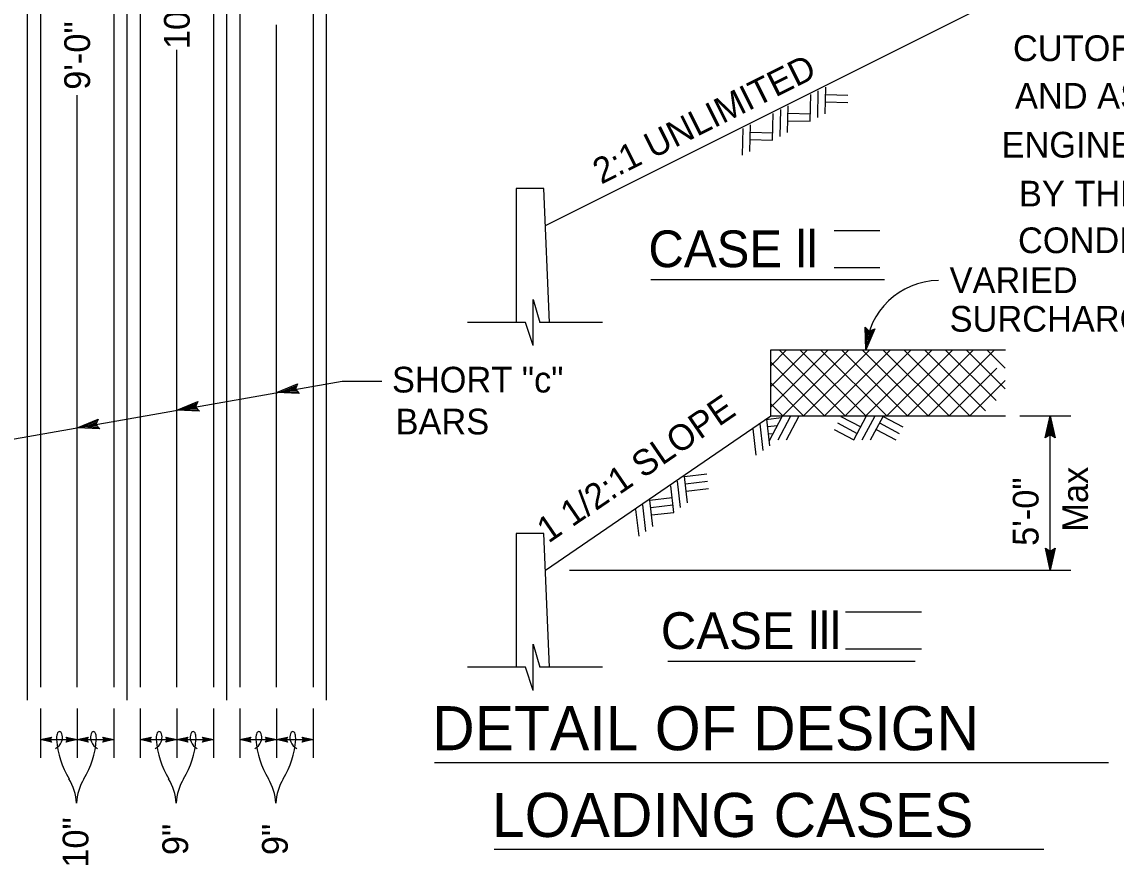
# Model space of a CAD drawing. Extents: x -894 to 866, y -476 to 714.
# Drawn here: x -385.9 to -88, y 91.3 to 320.9 of the extents above; entities that cross this region are included whole.
import ezdxf

# ---------------------------------------------------------------- set-up
doc = ezdxf.new("R2010")
doc.units = 0
for name, color, linetype in [('56 Stage 3 Anno', 7, 'Continuous'), ('57 Undefined', 7, 'Continuous'), ('60 Nongeo Data', 7, 'Continuous')]:
    doc.layers.add(name, color=color, linetype=linetype)

msp = doc.modelspace()

# ---------------------------------------------------------------- linework, layer by layer
at = {"layer": '56 Stage 3 Anno'}
for p, q in [((-156.15, 231.64), (-156.36, 237.78)), ((-156.36, 237.78), (-156.36, 237.78)), ((-156.36, 237.78), (-155.2, 236.75)), ((-153.74, 237.3), (-156.15, 231.64)), ((-155.9, 233.01), (-156.05, 237.49)), ((-154.13, 237.15), (-155.9, 233)), ((-155.64, 234.36), (-155.74, 237.25)), ((-154.52, 236.98), (-155.64, 234.36)), ((-155.39, 235.72), (-155.43, 236.95)), ((-154.9, 236.87), (-155.39, 235.72)), ((-155.2, 236.75), (-153.74, 237.3)), ((-153.74, 237.3), (-153.74, 237.3)), ((-156.15, 231.64), (-156.15, 231.64)), ((-642.24, 162.44), (-298.7, 223.14)), ((-316.58, 219.98), (-310.9, 222.33)), ((-315.21, 220.22), (-311.07, 221.94)), ((-313.86, 220.46), (-311.19, 221.56)), ((-311.01, 220.33), (-313.86, 220.46)), ((-312.5, 220.7), (-311.36, 221.17)), ((-311.24, 220.64), (-312.5, 220.7)), ((-310.9, 222.33), (-311.46, 220.88)), ((-311.46, 220.88), (-310.44, 219.7)), ((-310.9, 222.33), (-310.9, 222.33)), ((-298.7, 223.14), (-287.93, 223.14)), ((-343.71, 215.18), (-338.04, 217.54)), ((-338.04, 217.54), (-338.6, 216.09)), ((-338.04, 217.53), (-338.04, 217.53)), ((-310.44, 219.7), (-316.58, 219.98)), ((-316.58, 219.98), (-316.58, 219.98)), ((-310.72, 220.02), (-315.22, 220.22)), ((-310.44, 219.7), (-310.44, 219.7)), ((-337.58, 214.91), (-343.71, 215.18)), ((-343.71, 215.18), (-343.71, 215.18)), ((-337.85, 215.22), (-342.36, 215.42)), ((-342.35, 215.43), (-338.21, 217.14)), ((-341, 215.66), (-338.33, 216.77)), ((-338.15, 215.53), (-341, 215.66)), ((-339.64, 215.9), (-338.49, 216.37)), ((-338.38, 215.84), (-339.64, 215.9)), ((-338.6, 216.09), (-337.58, 214.91)), ((-337.58, 214.91), (-337.58, 214.91)), ((-370.85, 210.39), (-365.18, 212.74)), ((-369.48, 210.63), (-365.35, 212.35)), ((-368.13, 210.87), (-365.46, 211.97)), ((-366.78, 211.11), (-365.63, 211.58)), ((-365.18, 212.74), (-365.74, 211.29)), ((-365.18, 212.74), (-365.18, 212.74)), ((-114.19, 213.64), (-100.37, 213.64)), ((-107.28, 207.64), (-105.94, 213.64)), ((-106.93, 207.86), (-105.94, 212.26)), ((-105.94, 171.64), (-105.94, 213.64)), ((-105.94, 213.64), (-105.94, 213.64)), ((-105.94, 213.64), (-104.61, 207.64)), ((-105.94, 212.25), (-104.97, 207.88)), ((-364.72, 210.11), (-370.85, 210.39)), ((-370.85, 210.39), (-370.85, 210.39)), ((-364.99, 210.43), (-369.49, 210.63)), ((-365.28, 210.74), (-368.13, 210.87)), ((-365.52, 211.05), (-366.78, 211.11)), ((-365.74, 211.29), (-364.72, 210.11)), ((-364.72, 210.11), (-364.72, 210.11)), ((-106.57, 208.09), (-105.94, 210.88)), ((-106.22, 208.27), (-105.95, 209.5)), ((-105.95, 209.5), (-105.68, 208.29)), ((-105.94, 210.88), (-105.32, 208.06)), ((-105.94, 208.44), (-107.28, 207.64)), ((-107.28, 207.64), (-107.28, 207.64)), ((-104.61, 207.64), (-105.94, 208.44)), ((-104.61, 207.64), (-104.61, 207.64)), ((-105.94, 171.64), (-107.27, 177.64)), ((-107.27, 177.64), (-107.27, 177.64)), ((-107.27, 177.64), (-105.94, 176.84)), ((-105.95, 173.04), (-106.91, 177.41)), ((-105.94, 174.41), (-106.57, 177.23)), ((-105.94, 175.79), (-106.21, 177)), ((-105.94, 176.84), (-104.6, 177.64)), ((-104.6, 177.64), (-105.94, 171.64)), ((-104.96, 177.43), (-105.94, 173.02)), ((-105.32, 177.19), (-105.94, 174.41)), ((-105.66, 177.02), (-105.94, 175.79)), ((-104.6, 177.64), (-104.6, 177.64)), ((-236.83, 171.64), (-100.37, 171.64)), ((-105.94, 171.64), (-105.94, 171.64)), ((-380.82, 133.94), (-380.82, 120.56)), ((-370.85, 133.94), (-370.85, 120.56)), ((-360.88, 133.94), (-360.88, 120.56)), ((-353.68, 133.94), (-353.68, 120.56)), ((-343.71, 133.94), (-343.71, 120.56)), ((-333.75, 133.94), (-333.75, 120.56)), ((-326.55, 133.94), (-326.55, 120.56)), ((-316.58, 133.94), (-316.58, 120.56)), ((-306.61, 133.94), (-306.61, 120.56)), ((-380.82, 125.51), (-377.83, 126.18)), ((-380.82, 125.51), (-370.85, 125.51)), ((-377.83, 124.84), (-380.82, 125.51)), ((-380.82, 125.51), (-380.82, 125.51)), ((-380.13, 125.51), (-377.94, 126)), ((-377.93, 125.02), (-380.13, 125.51)), ((-379.44, 125.51), (-378.03, 125.82)), ((-378.05, 125.2), (-379.44, 125.51)), ((-378.75, 125.51), (-378.15, 125.65)), ((-378.14, 125.37), (-378.75, 125.51)), ((-377.83, 126.18), (-378.22, 125.51)), ((-378.22, 125.51), (-377.83, 124.84)), ((-377.83, 126.18), (-377.83, 126.18)), ((-373.45, 125.51), (-373.85, 126.18)), ((-373.85, 126.18), (-373.85, 126.18)), ((-373.85, 126.18), (-370.85, 125.51)), ((-370.85, 125.51), (-373.85, 124.85)), ((-373.85, 124.85), (-373.45, 125.51)), ((-373.74, 126), (-371.54, 125.51)), ((-371.55, 125.51), (-373.73, 125.03)), ((-372.23, 125.51), (-373.64, 125.2)), ((-373.62, 125.83), (-372.23, 125.51)), ((-373.54, 125.65), (-372.92, 125.51)), ((-372.92, 125.51), (-373.53, 125.38)), ((-370.85, 125.51), (-367.86, 126.18)), ((-370.85, 125.51), (-360.88, 125.51)), ((-370.85, 125.51), (-370.85, 125.51)), ((-367.86, 124.84), (-370.85, 125.51)), ((-370.85, 125.51), (-370.85, 125.51)), ((-370.16, 125.51), (-367.97, 126)), ((-367.96, 125.02), (-370.16, 125.51)), ((-369.47, 125.51), (-368.06, 125.82)), ((-368.08, 125.2), (-369.47, 125.51)), ((-368.78, 125.51), (-368.18, 125.65)), ((-368.17, 125.37), (-368.78, 125.51)), ((-367.86, 126.18), (-368.26, 125.51)), ((-368.26, 125.51), (-367.86, 124.84)), ((-367.86, 126.18), (-367.86, 126.18)), ((-363.48, 125.51), (-363.88, 126.18)), ((-363.88, 126.18), (-363.88, 126.18)), ((-363.88, 126.18), (-360.88, 125.51)), ((-360.88, 125.51), (-363.88, 124.85)), ((-363.88, 124.85), (-363.48, 125.51)), ((-363.77, 126), (-361.57, 125.51)), ((-361.58, 125.51), (-363.76, 125.03)), ((-362.26, 125.51), (-363.67, 125.2)), ((-363.66, 125.83), (-362.26, 125.51)), ((-363.57, 125.65), (-362.95, 125.51)), ((-362.95, 125.51), (-363.56, 125.38)), ((-360.88, 125.51), (-360.88, 125.51)), ((-353.68, 125.51), (-350.69, 126.18)), ((-353.68, 125.51), (-343.71, 125.51)), ((-350.69, 124.84), (-353.68, 125.51)), ((-353.68, 125.51), (-353.68, 125.51)), ((-352.99, 125.51), (-350.8, 126)), ((-350.79, 125.02), (-352.99, 125.51)), ((-352.3, 125.51), (-350.89, 125.82)), ((-350.91, 125.2), (-352.3, 125.51)), ((-351.61, 125.51), (-351.01, 125.65)), ((-351, 125.37), (-351.61, 125.51)), ((-350.69, 126.18), (-351.09, 125.51)), ((-351.09, 125.51), (-350.69, 124.84)), ((-350.69, 126.18), (-350.69, 126.18)), ((-346.31, 125.51), (-346.71, 126.18)), ((-346.71, 126.18), (-346.71, 126.18)), ((-346.71, 126.18), (-343.71, 125.51)), ((-343.71, 125.51), (-346.71, 124.85)), ((-346.71, 124.85), (-346.31, 125.51)), ((-346.6, 126), (-344.4, 125.51)), ((-344.41, 125.51), (-346.59, 125.03)), ((-345.09, 125.51), (-346.51, 125.2)), ((-346.49, 125.83), (-345.09, 125.51)), ((-346.4, 125.65), (-345.78, 125.51)), ((-345.78, 125.51), (-346.39, 125.38)), ((-343.71, 125.51), (-340.72, 126.18)), ((-343.71, 125.51), (-333.75, 125.51)), ((-343.71, 125.51), (-343.71, 125.51)), ((-340.72, 124.84), (-343.71, 125.51)), ((-343.71, 125.51), (-343.71, 125.51)), ((-340.83, 125.02), (-343.03, 125.51)), ((-343.02, 125.51), (-340.83, 126)), ((-342.33, 125.51), (-340.92, 125.82)), ((-340.94, 125.2), (-342.33, 125.51)), ((-341.64, 125.51), (-341.04, 125.65)), ((-341.03, 125.37), (-341.64, 125.51)), ((-340.72, 126.18), (-341.12, 125.51)), ((-341.12, 125.51), (-340.72, 124.84)), ((-340.72, 126.18), (-340.72, 126.18)), ((-336.34, 125.51), (-336.74, 126.18)), ((-336.74, 126.18), (-336.74, 126.18)), ((-336.74, 126.18), (-333.75, 125.51)), ((-333.75, 125.51), (-336.74, 124.85)), ((-336.74, 124.85), (-336.34, 125.51)), ((-336.63, 126), (-334.43, 125.51)), ((-334.44, 125.51), (-336.63, 125.03)), ((-335.13, 125.51), (-336.54, 125.2)), ((-336.52, 125.83), (-335.13, 125.51)), ((-336.43, 125.65), (-335.82, 125.51)), ((-335.82, 125.51), (-336.42, 125.38)), ((-333.75, 125.51), (-333.75, 125.51)), ((-326.55, 125.51), (-323.55, 126.18)), ((-326.55, 125.51), (-316.58, 125.51)), ((-323.55, 124.84), (-326.55, 125.51)), ((-326.55, 125.51), (-326.55, 125.51)), ((-323.66, 125.02), (-325.86, 125.51)), ((-325.85, 125.51), (-323.67, 126)), ((-325.17, 125.51), (-323.75, 125.82)), ((-323.77, 125.2), (-325.17, 125.51)), ((-324.48, 125.51), (-323.87, 125.65)), ((-323.86, 125.37), (-324.48, 125.51)), ((-323.55, 126.18), (-323.95, 125.51)), ((-323.95, 125.51), (-323.55, 124.84)), ((-323.55, 126.18), (-323.55, 126.18)), ((-319.17, 125.51), (-319.57, 126.18)), ((-319.57, 126.18), (-319.57, 126.18)), ((-319.57, 126.18), (-316.58, 125.51)), ((-316.58, 125.51), (-319.57, 124.85)), ((-319.57, 124.85), (-319.17, 125.51)), ((-319.47, 126), (-317.27, 125.51)), ((-317.27, 125.51), (-319.46, 125.03)), ((-317.96, 125.51), (-319.37, 125.2)), ((-319.35, 125.83), (-317.96, 125.51)), ((-319.26, 125.65), (-318.65, 125.51)), ((-318.65, 125.51), (-319.25, 125.38)), ((-316.58, 125.51), (-313.58, 126.18)), ((-316.58, 125.51), (-306.61, 125.51)), ((-316.58, 125.51), (-316.58, 125.51)), ((-313.58, 124.84), (-316.58, 125.51)), ((-316.58, 125.51), (-316.58, 125.51)), ((-313.69, 125.02), (-315.89, 125.51)), ((-315.88, 125.51), (-313.7, 126)), ((-315.2, 125.51), (-313.79, 125.82)), ((-313.8, 125.2), (-315.2, 125.51)), ((-314.51, 125.51), (-313.9, 125.65)), ((-313.89, 125.37), (-314.51, 125.51)), ((-313.58, 126.18), (-313.98, 125.51)), ((-313.98, 125.51), (-313.58, 124.84)), ((-313.58, 126.18), (-313.58, 126.18)), ((-309.2, 125.51), (-309.6, 126.18)), ((-309.6, 126.18), (-309.6, 126.18)), ((-309.6, 126.18), (-306.61, 125.51)), ((-306.61, 125.51), (-309.6, 124.85)), ((-309.6, 124.85), (-309.2, 125.51)), ((-309.5, 126), (-307.3, 125.51)), ((-307.3, 125.51), (-309.49, 125.03)), ((-307.99, 125.51), (-309.4, 125.2)), ((-309.38, 125.83), (-307.99, 125.51)), ((-309.29, 125.65), (-308.68, 125.51)), ((-308.68, 125.51), (-309.28, 125.38)), ((-306.61, 125.51), (-306.61, 125.51)), ((-377.83, 124.84), (-377.83, 124.84)), ((-373.85, 124.85), (-373.85, 124.85)), ((-367.86, 124.84), (-367.86, 124.84)), ((-363.88, 124.85), (-363.88, 124.85)), ((-350.69, 124.84), (-350.69, 124.84)), ((-346.71, 124.85), (-346.71, 124.85)), ((-340.72, 124.84), (-340.72, 124.84)), ((-336.74, 124.85), (-336.74, 124.85)), ((-323.55, 124.84), (-323.55, 124.84)), ((-319.57, 124.85), (-319.57, 124.85)), ((-313.58, 124.84), (-313.58, 124.84)), ((-309.6, 124.85), (-309.6, 124.85))]:
    msp.add_line(p, q, dxfattribs=at)
for centre, radius, start, end in [((-136.18, 230.48), 20.01, 90.6374, 176.6671), ((-353.13, 126.99), 23.37, 183.6764, 211.3839), ((-388.97, 126.99), 23.37, 328.6162, 356.3236), ((-325.99, 126.99), 23.37, 183.6764, 211.3839), ((-361.83, 126.99), 23.37, 328.6162, 356.3236), ((-298.86, 126.99), 23.37, 183.6764, 211.3839), ((-334.69, 126.99), 23.37, 328.6162, 356.3236), ((-378.23, 126.15), 3.36, 295.1571, 338.0022), ((-363.87, 126.15), 3.36, 201.9978, 244.8429), ((-351.09, 126.15), 3.36, 295.1571, 338.0022), ((-336.73, 126.15), 3.36, 201.9978, 244.8429), ((-323.96, 126.15), 3.36, 295.1571, 338.0022), ((-309.59, 126.15), 3.36, 201.9978, 244.8429), ((-385.18, 107.49), 14.14, 2.9523, 31.2392), ((-356.93, 107.49), 14.14, 148.7608, 177.0477), ((-358.04, 107.49), 14.14, 2.9523, 31.2392), ((-329.79, 107.49), 14.14, 148.7608, 177.0477), ((-330.9, 107.49), 14.14, 2.9523, 31.2392), ((-302.65, 107.49), 14.14, 148.7608, 177.0477)]:
    msp.add_arc(centre, radius, start, end, dxfattribs=at)
for centre, major_axis, ratio, start_param, end_param in [((-375.72, 125.87), (0, -1.82), 0.409968, 3.141593, 4.920172), ((-375.83, 125.94), (0.11, 1.75), 0.538152, 4.10977, 6.283185), ((-366.27, 125.94), (-0.11, 1.75), 0.538152, 0, 2.173415), ((-366.38, 125.87), (0, -1.82), 0.409968, 1.363013, 3.141593), ((-348.59, 125.87), (0, -1.82), 0.409968, 3.141593, 4.920172), ((-348.7, 125.94), (0.11, 1.75), 0.538152, 4.10977, 6.283185), ((-339.13, 125.94), (-0.11, 1.75), 0.538152, 0, 2.173415), ((-339.24, 125.87), (0, -1.82), 0.409968, 1.363013, 3.141593), ((-321.45, 125.87), (0, -1.82), 0.409968, 3.141593, 4.920172), ((-321.56, 125.94), (0.11, 1.75), 0.538152, 4.10977, 6.283185), ((-311.99, 125.94), (-0.11, 1.75), 0.538152, 0, 2.173415), ((-312.1, 125.87), (0, -1.82), 0.409968, 1.363013, 3.141593)]:
    msp.add_ellipse(centre, major_axis=major_axis, ratio=ratio, start_param=start_param, end_param=end_param, dxfattribs=at)
at = {"layer": '57 Undefined'}
for p, q in [((-164.81, 264.12), (-152.36, 264.12)), ((-164.81, 254.05), (-152.36, 254.05)), ((-214.7, 250.78), (-151.07, 250.78)), ((-161.68, 160.27), (-141.02, 160.27)), ((-161.68, 150.2), (-141.02, 150.2)), ((-210.03, 146.82), (-142.7, 146.82)), ((-273.58, 119.26), (-90.09, 119.26)), ((-257.32, 95.64), (-107.66, 95.64))]:
    msp.add_line(p, q, dxfattribs=at)
at = {"layer": '60 Nongeo Data'}
for p, q in [((-330.15, 136.2), (-330.15, 496.75)), ((-303.01, 136.2), (-303.01, 496.75)), ((-326.55, 493.15), (-326.55, 139.8)), ((-306.61, 493.15), (-306.61, 139.8)), ((-357.28, 136.2), (-357.28, 481.24)), ((-353.68, 477.64), (-353.68, 139.8)), ((-333.75, 477.64), (-333.75, 139.8)), ((-384.42, 136.2), (-384.42, 465.74)), ((-380.82, 462.14), (-380.82, 139.8)), ((-360.88, 462.14), (-360.88, 139.8)), ((-243.37, 265.52), (-106.97, 333.72)), ((-316.58, 139.8), (-316.58, 320.12)), ((-343.71, 139.8), (-343.71, 313.34)), ((-370.85, 139.8), (-370.85, 300.97)), ((-171.3, 293.85), (-171.13, 301.12)), ((-169.25, 294.88), (-169.09, 302.14)), ((-167.2, 295.9), (-167.04, 303.16)), ((-167.08, 301.14), (-161.01, 301)), ((-177.45, 290.78), (-177.28, 298.04)), ((-167.13, 299.12), (-161.06, 298.98)), ((-181.55, 288.73), (-181.38, 295.99)), ((-179.5, 289.75), (-179.33, 297.02)), ((-177.33, 296.02), (-171.25, 295.88)), ((-187.69, 285.66), (-187.53, 292.92)), ((-177.37, 293.99), (-171.3, 293.85)), ((-189.74, 284.63), (-189.58, 291.89)), ((-187.57, 290.89), (-181.5, 290.75)), ((-187.62, 288.87), (-181.55, 288.73)), ((-214.12, 280.15), (-214.12, 280.15)), ((-210.99, 281.71), (-210.99, 281.71)), ((-218.53, 277.94), (-218.53, 277.94)), ((-214.76, 279.82), (-214.76, 279.82)), ((-243.77, 275.52), (-251.37, 275.52)), ((-251.37, 275.52), (-251.37, 239.07)), ((-242.3, 239.07), (-243.77, 275.52)), ((-225.44, 274.49), (-225.44, 274.49)), ((-236.75, 268.83), (-236.75, 268.83)), ((-246.72, 232.78), (-246.72, 245.34)), ((-246.72, 245.34), (-244.9, 239.07)), ((-248.76, 239.07), (-264.62, 239.07)), ((-246.72, 232.78), (-248.76, 239.07)), ((-227.88, 239.07), (-244.9, 239.07)), ((-182.05, 221.65), (-172.05, 231.64)), ((-182.05, 227.31), (-177.71, 231.64)), ((-182.05, 215.99), (-166.4, 231.64)), ((-182.05, 213.64), (-182.05, 231.64)), ((-182.05, 231.64), (-118.16, 231.64)), ((-179.77, 231.64), (-161.77, 213.64)), ((-178.74, 213.64), (-160.74, 231.64)), ((-174.11, 231.64), (-156.11, 213.64)), ((-173.08, 213.64), (-155.08, 231.64)), ((-168.46, 231.64), (-150.46, 213.64)), ((-167.43, 213.64), (-149.43, 231.64)), ((-162.8, 231.64), (-144.8, 213.64)), ((-161.77, 213.64), (-143.77, 231.64)), ((-157.14, 231.64), (-139.14, 213.64)), ((-156.11, 213.64), (-138.11, 231.64)), ((-151.49, 231.64), (-133.48, 213.64)), ((-150.46, 213.64), (-132.46, 231.64)), ((-145.71, 231.52), (-127.83, 213.64)), ((-144.8, 213.64), (-126.8, 231.64)), ((-140.17, 231.64), (-123.58, 215.05)), ((-139.14, 213.64), (-121.14, 231.64)), ((-134.51, 231.64), (-120.67, 217.8)), ((-128.86, 231.64), (-118.23, 221.02)), ((-123.2, 231.64), (-118.23, 226.67)), ((-182.05, 228.27), (-167.43, 213.64)), ((-133.48, 213.64), (-120.45, 226.68)), ((-182.05, 222.61), (-173.08, 213.64)), ((-127.83, 213.64), (-118.23, 223.24)), ((-182.05, 216.95), (-178.74, 213.64)), ((-182.05, 215.44), (-182.05, 215.44)), ((-243.37, 171.64), (-182.05, 213.64)), ((-183.37, 212.69), (-179.13, 213.18)), ((-182.24, 205.53), (-183.07, 212.75)), ((-182.41, 206.97), (-178.94, 213.52)), ((-182.05, 213.64), (-118.16, 213.64)), ((-180.05, 207.1), (-176.65, 213.52)), ((-177.76, 207.1), (-174.36, 213.52)), ((-163.85, 211.73), (-158.48, 208.89)), ((-162.91, 213.52), (-157.54, 210.68)), ((-159.43, 207.1), (-156.03, 213.52)), ((-157.14, 207.1), (-153.74, 213.52)), ((-154.85, 207.1), (-151.45, 213.52)), ((-152.4, 211.73), (-147.03, 208.89)), ((-151.45, 213.52), (-146.08, 210.68)), ((-186.02, 202.94), (-186.85, 210.16)), ((-184.13, 204.24), (-184.96, 211.45)), ((-182.84, 210.74), (-180.26, 211.03)), ((-182.61, 208.72), (-181.41, 208.86)), ((-164.8, 209.94), (-159.43, 207.1)), ((-153.34, 209.94), (-147.98, 207.1)), ((-205.5, 197.18), (-199.46, 197.87)), ((-204.67, 189.97), (-205.5, 197.18)), ((-208.45, 187.38), (-209.28, 194.6)), ((-206.56, 188.67), (-207.39, 195.89)), ((-205.27, 195.17), (-199.23, 195.86)), ((-205.04, 193.16), (-199, 193.85)), ((-214.95, 190.71), (-208.91, 191.4)), ((-214.12, 183.49), (-214.95, 190.71)), ((-217.9, 180.9), (-218.73, 188.12)), ((-216.01, 182.2), (-216.84, 189.42)), ((-214.72, 188.7), (-208.68, 189.39)), ((-214.49, 186.69), (-208.45, 187.38)), ((-243.77, 181.64), (-251.37, 181.64)), ((-251.37, 181.64), (-251.37, 145.19)), ((-242.3, 145.19), (-243.77, 181.64)), ((-246.72, 138.9), (-246.72, 151.46)), ((-246.72, 151.46), (-244.9, 145.19)), ((-248.76, 145.19), (-264.62, 145.19)), ((-246.72, 138.9), (-248.76, 145.19)), ((-227.88, 145.19), (-244.9, 145.19))]:
    msp.add_line(p, q, dxfattribs=at)

# ---------------------------------------------------------------- texts
at = {"layer": '57 Undefined'}
for s, rotation, p in [('10\'-0"', 90, (-340.22, 313.5)), ('9\'-0"', 90, (-367.36, 302.43)), ('2:1 UNLIMITED', 26.565, (-228.18, 276.57)), ('1 1/2:1 SLOPE', 34.4091, (-242.57, 178.82)), ('Max', 90, (-95.68, 182.11)), ('5\'-0"', 90, (-109.13, 178.25)), ('10"', 90, (-367.8, 90.62)), ('9"', 90, (-340.66, 94.05)), ('9"', 90, (-313.53, 94.05))]:
    msp.add_text(s, height=7, rotation=rotation, dxfattribs=at).set_placement(p)
for s, height, p in [('CUTOFF WALL IF REQUIRED ', 7, (-116.09, 310.25)), ('AND AS DIRECTED BY THE ', 7, (-115.53, 297.29)), (' ENGINEER. MAY BE VARIED ', 7, (-121.8, 283.98)), ('BY THE ENGINEER TO SUIT', 7, (-114.45, 270.67)), ('CASE ll', 10, (-215.34, 254.13)), ('CONDITIONS IN THE FIELD.', 7, (-114.72, 257.95)), ('VARIED', 7, (-133.34, 247.07)), ('SURCHARGE', 7, (-133.34, 236.57)), ('SHORT "c"', 7, (-285.16, 220.01)), ('BARS', 7, (-284.18, 208.6)), ('CASE lll', 10, (-211.96, 150.17)), ('DETAIL OF DESIGN', 12, (-274.23, 122.61)), ('LOADING CASES', 12, (-257.95, 98.99))]:
    msp.add_text(s, height=height, dxfattribs=at).set_placement(p)

doc.saveas('drawing.dxf')
